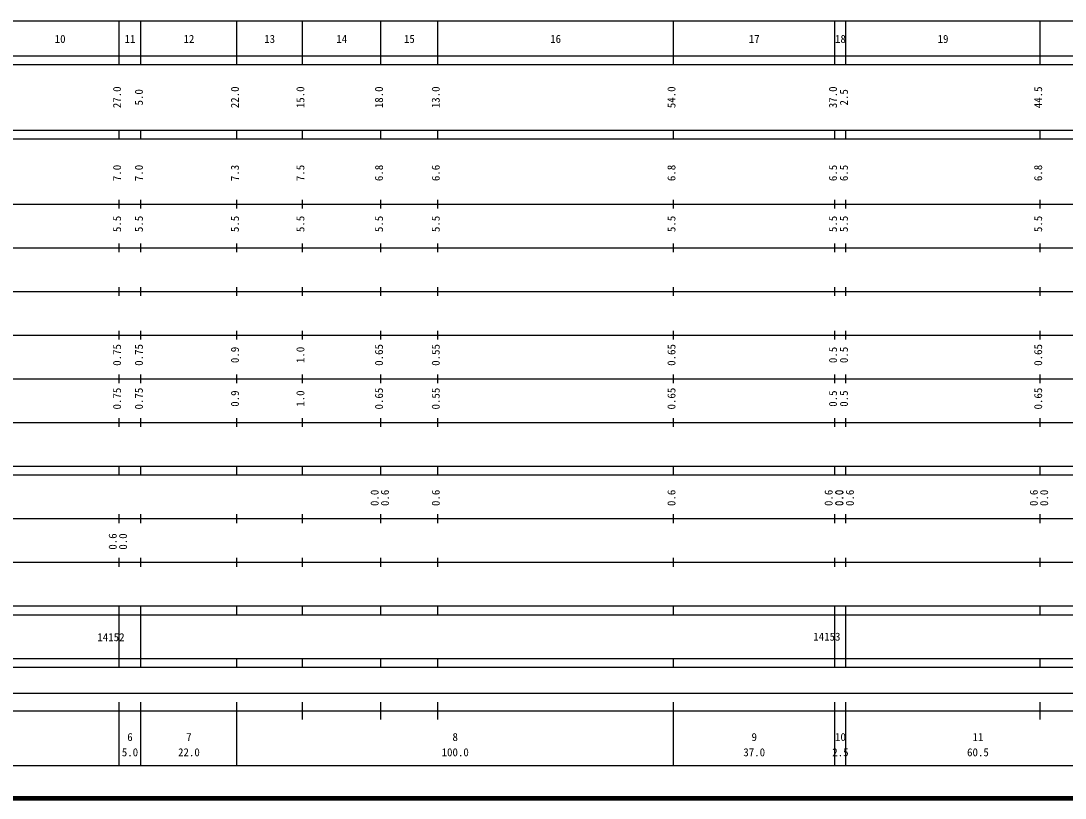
# Model space of a CAD drawing. Units: millimetres on the paper, enlarged 1000 times. Extents: x 40000 to 680000, y 20000 to 380000.
# Drawn here: x 318508 to 557718, y 20000 to 198000 of the extents above; entities that cross this region are included whole.
import ezdxf
from ezdxf.enums import TextEntityAlignment as Align

# ---------------------------------------------------------------- set-up
doc = ezdxf.new("R2010")
doc.units = ezdxf.units.MM
doc.header["$LTSCALE"] = 1000
doc.layers.add('M-TTL', color=2, linetype='Continuous', lineweight=140)
doc.layers.add('M-TTL-BAND', color=7, linetype='Continuous', lineweight=25)
doc.styles.add('ＭＳ ゴシック', font='')
doc.styles.get('ＭＳ ゴシック').set_extended_font_data('MS Gothic')

msp = doc.modelspace()

# ---------------------------------------------------------------- linework, layer by layer
at = {"layer": 'M-TTL'}
msp.add_line((40000, 20000), (680000, 20000), dxfattribs=at)
at = {"layer": 'M-TTL-BAND'}
for p, q in [((68000, 198000), (579000, 198000)), ((341000, 188000), (341000, 198000)), ((346000, 188000), (346000, 198000)), ((368000, 188000), (368000, 198000)), ((383000, 188000), (383000, 198000)), ((401000, 188000), (401000, 198000)), ((414000, 188000), (414000, 198000)), ((468000, 188000), (468000, 198000)), ((505000, 188000), (505000, 198000)), ((507500, 188000), (507500, 198000)), ((552000, 188000), (552000, 198000)), ((40000, 190000), (579000, 190000)), ((40000, 188000), (579000, 188000)), ((40000, 173000), (579000, 173000)), ((341000, 171000), (341000, 173000)), ((346000, 171000), (346000, 173000)), ((368000, 171000), (368000, 173000)), ((383000, 171000), (383000, 173000)), ((401000, 171000), (401000, 173000)), ((414000, 171000), (414000, 173000)), ((468000, 171000), (468000, 173000)), ((505000, 171000), (505000, 173000)), ((507500, 171000), (507500, 173000)), ((552000, 171000), (552000, 173000)), ((40000, 171000), (579000, 171000)), ((40000, 156000), (579000, 156000)), ((341000, 155000), (341000, 157000)), ((346000, 155000), (346000, 157000)), ((368000, 155000), (368000, 157000)), ((383000, 155000), (383000, 157000)), ((401000, 155000), (401000, 157000)), ((414000, 155000), (414000, 157000)), ((468000, 155000), (468000, 157000)), ((505000, 155000), (505000, 157000)), ((507500, 155000), (507500, 157000)), ((552000, 155000), (552000, 157000)), ((46000, 146000), (579000, 146000)), ((341000, 145000), (341000, 147000)), ((346000, 145000), (346000, 147000)), ((368000, 145000), (368000, 147000)), ((383000, 145000), (383000, 147000)), ((401000, 145000), (401000, 147000)), ((414000, 145000), (414000, 147000)), ((468000, 145000), (468000, 147000)), ((505000, 145000), (505000, 147000)), ((507500, 145000), (507500, 147000)), ((552000, 145000), (552000, 147000)), ((341000, 135000), (341000, 137000)), ((346000, 135000), (346000, 137000)), ((368000, 135000), (368000, 137000)), ((383000, 135000), (383000, 137000)), ((401000, 135000), (401000, 137000)), ((414000, 135000), (414000, 137000)), ((468000, 135000), (468000, 137000)), ((505000, 135000), (505000, 137000)), ((507500, 135000), (507500, 137000)), ((552000, 135000), (552000, 137000)), ((52000, 136000), (579000, 136000)), ((341000, 125000), (341000, 127000)), ((346000, 125000), (346000, 127000)), ((368000, 125000), (368000, 127000)), ((383000, 125000), (383000, 127000)), ((401000, 125000), (401000, 127000)), ((414000, 125000), (414000, 127000)), ((468000, 125000), (468000, 127000)), ((505000, 125000), (505000, 127000)), ((507500, 125000), (507500, 127000)), ((552000, 125000), (552000, 127000)), ((46000, 126000), (579000, 126000)), ((52000, 116000), (579000, 116000)), ((341000, 115000), (341000, 117000)), ((346000, 115000), (346000, 117000)), ((368000, 115000), (368000, 117000)), ((383000, 115000), (383000, 117000)), ((401000, 115000), (401000, 117000)), ((414000, 115000), (414000, 117000)), ((468000, 115000), (468000, 117000)), ((505000, 115000), (505000, 117000)), ((507500, 115000), (507500, 117000)), ((552000, 115000), (552000, 117000)), ((46000, 106000), (579000, 106000)), ((341000, 105000), (341000, 107000)), ((346000, 105000), (346000, 107000)), ((368000, 105000), (368000, 107000)), ((383000, 105000), (383000, 107000)), ((401000, 105000), (401000, 107000)), ((414000, 105000), (414000, 107000)), ((468000, 105000), (468000, 107000)), ((505000, 105000), (505000, 107000)), ((507500, 105000), (507500, 107000)), ((552000, 105000), (552000, 107000)), ((40000, 96000), (579000, 96000)), ((341000, 94000), (341000, 96000)), ((346000, 94000), (346000, 96000)), ((368000, 94000), (368000, 96000)), ((383000, 94000), (383000, 96000)), ((401000, 94000), (401000, 96000)), ((414000, 94000), (414000, 96000)), ((468000, 94000), (468000, 96000)), ((505000, 94000), (505000, 96000)), ((507500, 94000), (507500, 96000)), ((552000, 94000), (552000, 96000)), ((40000, 94000), (579000, 94000)), ((49000, 84000), (579000, 84000)), ((341000, 83000), (341000, 85000)), ((346000, 83000), (346000, 85000)), ((368000, 83000), (368000, 85000)), ((383000, 83000), (383000, 85000)), ((401000, 83000), (401000, 85000)), ((414000, 83000), (414000, 85000)), ((468000, 83000), (468000, 85000)), ((505000, 83000), (505000, 85000)), ((507500, 83000), (507500, 85000)), ((552000, 83000), (552000, 85000)), ((341000, 73000), (341000, 75000)), ((346000, 73000), (346000, 75000)), ((368000, 73000), (368000, 75000)), ((383000, 73000), (383000, 75000)), ((401000, 73000), (401000, 75000)), ((414000, 73000), (414000, 75000)), ((468000, 73000), (468000, 75000)), ((505000, 73000), (505000, 75000)), ((507500, 73000), (507500, 75000)), ((552000, 73000), (552000, 75000)), ((40000, 74000), (579000, 74000)), ((40000, 64000), (579000, 64000)), ((341000, 62000), (341000, 64000)), ((346000, 62000), (346000, 64000)), ((368000, 62000), (368000, 64000)), ((383000, 62000), (383000, 64000)), ((401000, 62000), (401000, 64000)), ((414000, 62000), (414000, 64000)), ((468000, 62000), (468000, 64000)), ((505000, 62000), (505000, 64000)), ((507500, 62000), (507500, 64000)), ((552000, 62000), (552000, 64000)), ((40000, 62000), (579000, 62000)), ((341000, 52000), (341000, 62000)), ((346000, 52000), (346000, 62000)), ((505000, 52000), (505000, 62000)), ((507500, 52000), (507500, 62000)), ((40000, 52000), (579000, 52000)), ((341000, 50000), (341000, 52000)), ((346000, 50000), (346000, 52000)), ((368000, 50000), (368000, 52000)), ((383000, 50000), (383000, 52000)), ((401000, 50000), (401000, 52000)), ((414000, 50000), (414000, 52000)), ((468000, 50000), (468000, 52000)), ((505000, 50000), (505000, 52000)), ((507500, 50000), (507500, 52000)), ((552000, 50000), (552000, 52000)), ((40000, 50000), (579000, 50000)), ((71000, 44000), (565000, 44000)), ((341000, 27500), (341000, 42000)), ((346000, 27500), (346000, 42000)), ((368000, 27500), (368000, 42000)), ((383000, 38000), (383000, 42000)), ((401000, 38000), (401000, 42000)), ((414000, 38000), (414000, 42000)), ((468000, 27500), (468000, 42000)), ((505000, 27500), (505000, 42000)), ((507500, 27500), (507500, 42000)), ((552000, 38000), (552000, 42000)), ((40000, 40000), (579000, 40000)), ((68000, 27500), (579000, 27500))]:
    msp.add_line(p, q, dxfattribs=at)

# ---------------------------------------------------------------- texts
at = {"layer": 'M-TTL-BAND', "style": 'ＭＳ ゴシック'}
for s, p in [('10', (327500, 192405)), ('11', (343500, 192405)), ('12', (357000, 192405)), ('13', (375500, 192405)), ('14', (392000, 192405)), ('15', (407500, 192405)), ('16', (441000, 192405)), ('17', (486500, 192405)), ('18', (506250, 192405)), ('19', (529750, 192405)), ('6', (343500, 32523)), ('7', (357000, 32523)), ('8', (418000, 32523)), ('9', (486500, 32523)), ('10', (506250, 32523)), ('11', (537750, 32523)), ('5.0', (343500, 29033)), ('22.0', (357000, 29033)), ('100.0', (418000, 29033)), ('37.0', (486500, 29033)), ('2.5', (506250, 29033)), ('60.5', (537750, 29033))]:
    msp.add_text(s, height=1833, dxfattribs=at).set_placement(p, align=Align.BOTTOM_CENTER)
for s, p in [('27.0', (342000, 180500)), ('5.0', (347000, 180500)), ('22.0', (369000, 180500)), ('15.0', (384000, 180500)), ('18.0', (402000, 180500)), ('13.0', (415000, 180500)), ('54.0', (469000, 180500)), ('37.0', (506000, 180500)), ('2.5', (508500, 180500)), ('44.5', (553000, 180500)), ('7.0', (342000, 163174)), ('7.0', (347000, 163174)), ('7.3', (369000, 163174)), ('7.5', (384000, 163174)), ('6.8', (402000, 163174)), ('6.6', (415000, 163174)), ('6.8', (469000, 163174)), ('6.5', (506000, 163174)), ('6.5', (508500, 163174)), ('6.8', (553000, 163174)), ('5.5', (342000, 151500)), ('5.5', (347000, 151500)), ('5.5', (369000, 151500)), ('5.5', (384000, 151500)), ('5.5', (402000, 151500)), ('5.5', (415000, 151500)), ('5.5', (469000, 151500)), ('5.5', (506000, 151500)), ('5.5', (508500, 151500)), ('5.5', (553000, 151500)), ('0.75', (342000, 121500)), ('0.75', (347000, 121500)), ('0.9', (369000, 121500)), ('1.0', (384000, 121500)), ('0.65', (402000, 121500)), ('0.55', (415000, 121500)), ('0.65', (469000, 121500)), ('0.5', (506000, 121500)), ('0.5', (508500, 121500)), ('0.65', (553000, 121500)), ('0.75', (342000, 111500)), ('0.75', (347000, 111500)), ('0.9', (369000, 111500)), ('1.0', (384000, 111500)), ('0.65', (402000, 111500)), ('0.55', (415000, 111500)), ('0.65', (469000, 111500)), ('0.5', (506000, 111500)), ('0.5', (508500, 111500)), ('0.65', (553000, 111500)), ('0.0', (401000, 88764)), ('0.6', (403370, 88764)), ('0.6', (415000, 88764)), ('0.6', (469000, 88764)), ('0.6', (505000, 88764)), ('0.0', (507370, 88764)), ('0.0', (507500, 88764)), ('0.6', (509870, 88764)), ('0.6', (552000, 88764)), ('0.0', (554370, 88764)), ('0.6', (341000, 78764)), ('0.0', (343370, 78764))]:
    msp.add_text(s, height=1833, rotation=90, dxfattribs=at).set_placement(p, align=Align.BOTTOM_CENTER)
for s, p in [('14152', (336024, 55393)), ('14153', (500019, 55513))]:
    msp.add_text(s, height=1833, dxfattribs=at).set_placement(p, align=Align.BOTTOM_LEFT)

doc.saveas('drawing.dxf')
